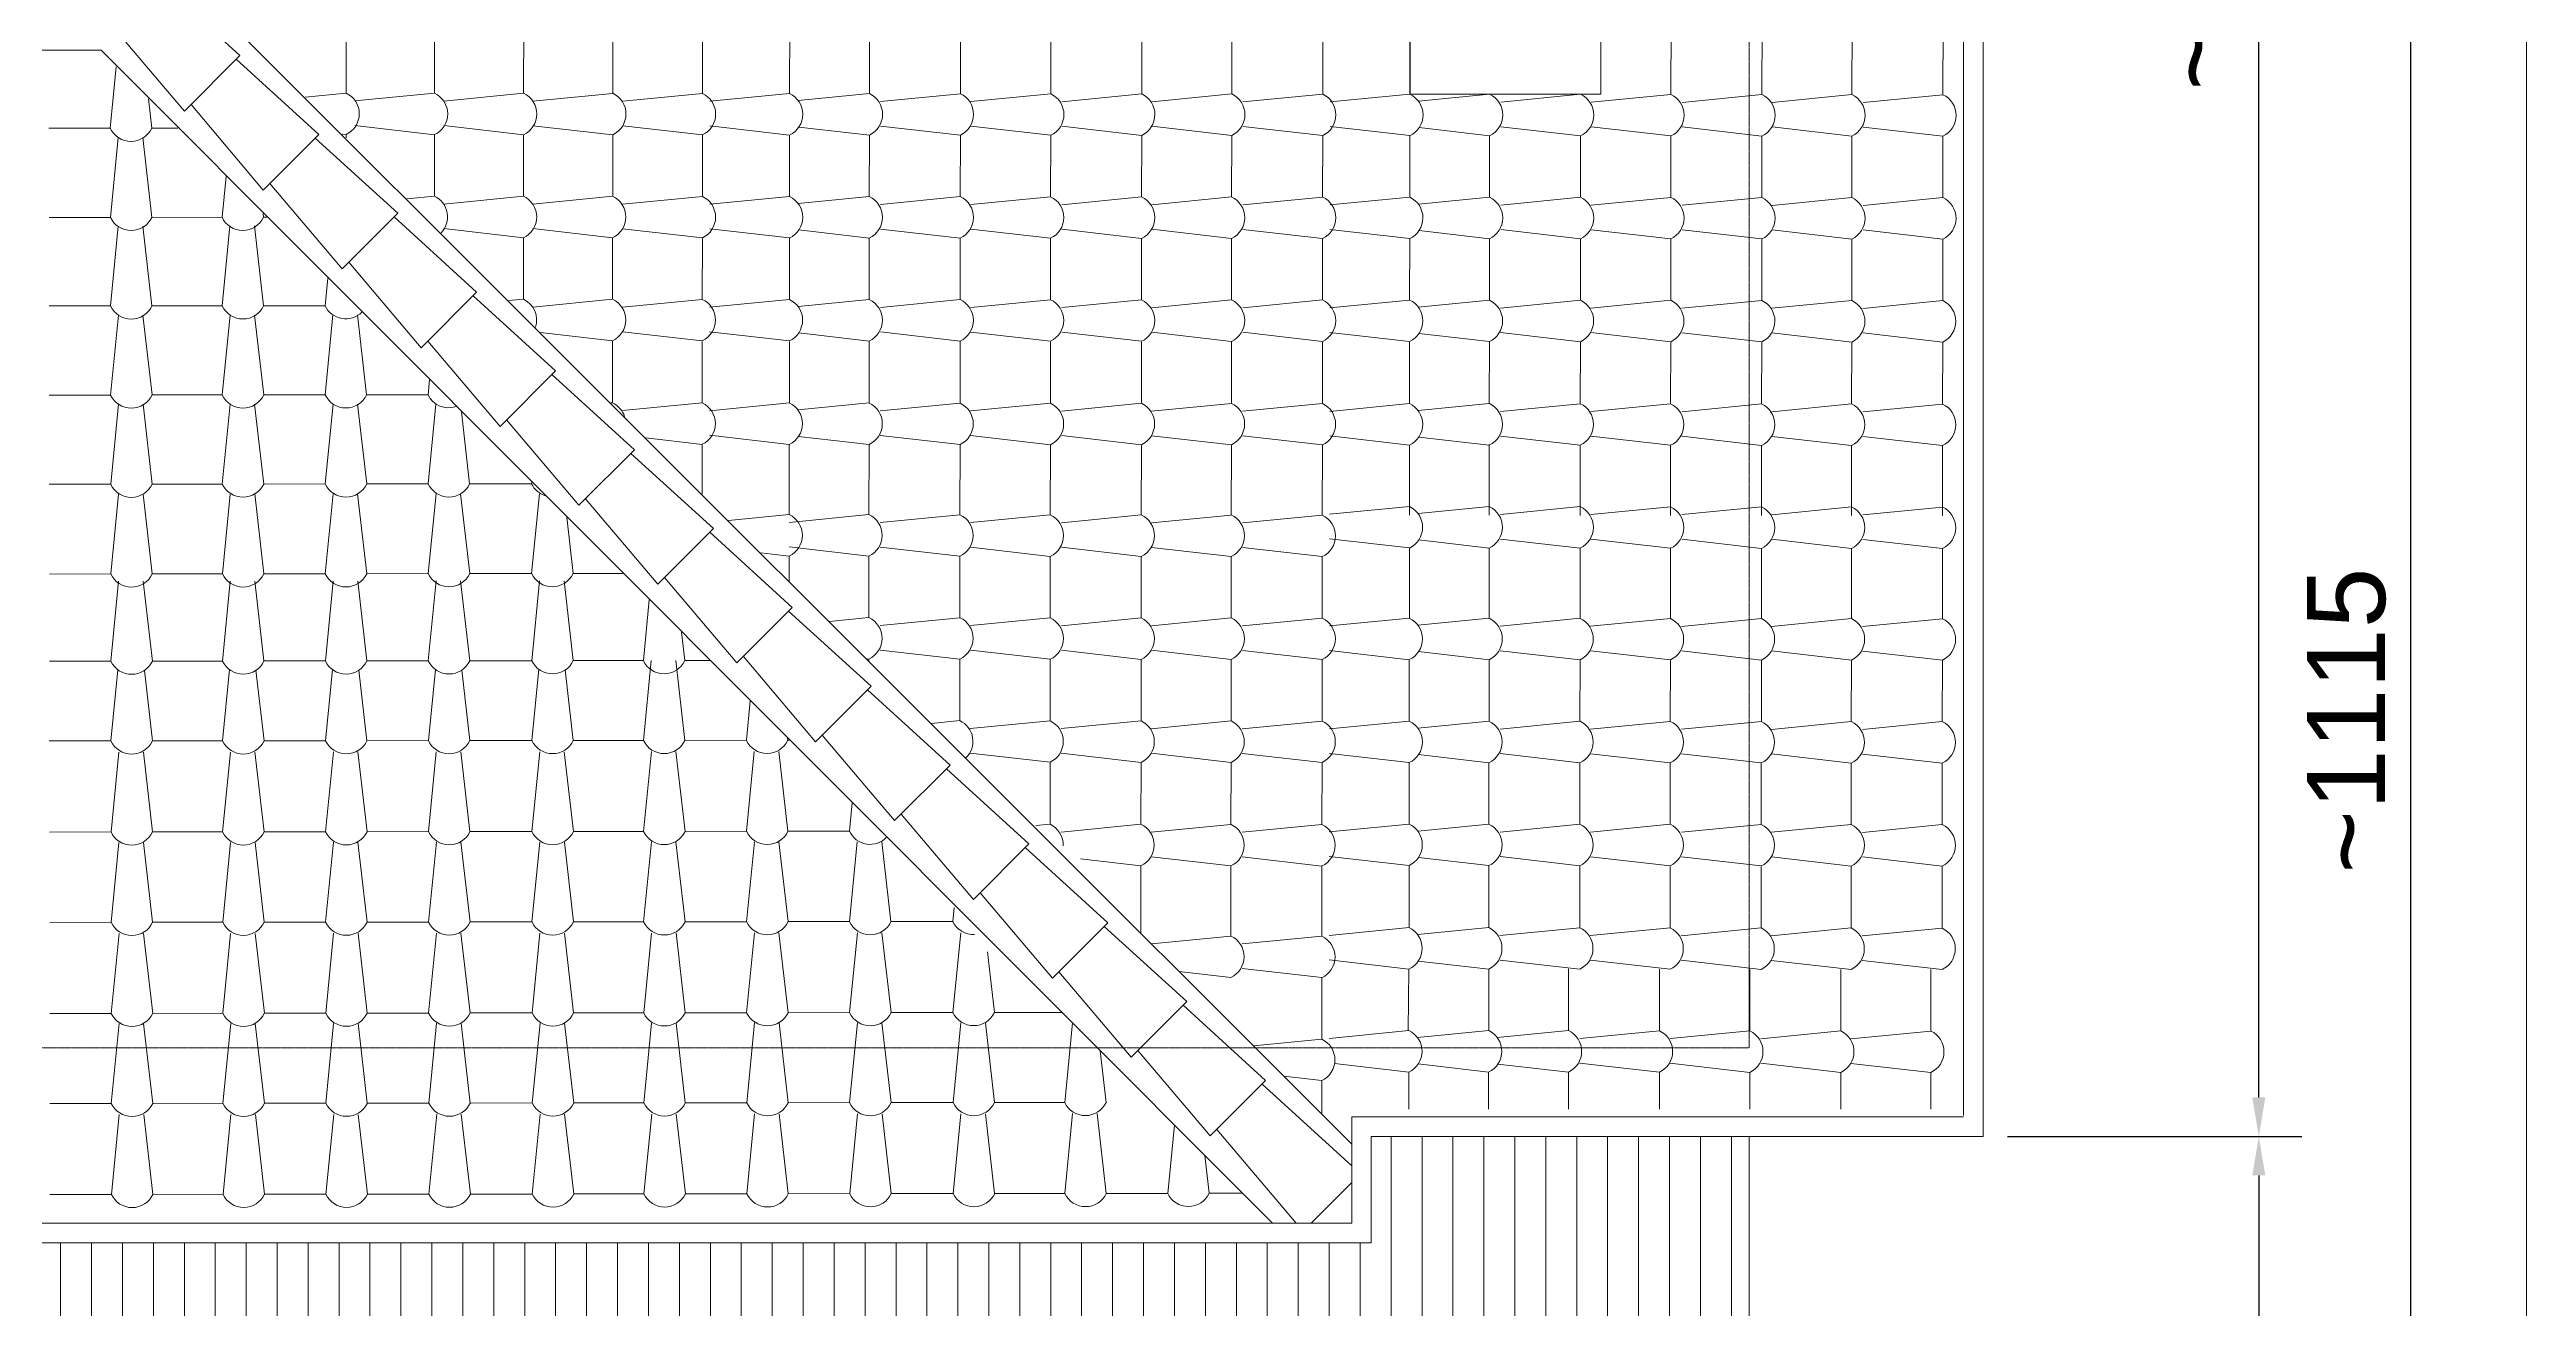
# Model space of a CAD drawing. Header units: millimetres. Extents: x -2768 to 386734, y -140 to 258833.
# Drawn here: x 228413 to 234767, y 138641 to 141869 of the extents above; entities that cross this region are included whole.
import ezdxf

# ---------------------------------------------------------------- set-up
doc = ezdxf.new("R2010")
doc.units = ezdxf.units.MM
doc.header["$PDMODE"] = 32
doc.linetypes.add('HIDDEN', pattern=[9.525, 6.35, -3.175])
for name, color, linetype, lineweight in [('muri nascosti', 7, 'HIDDEN', 20), ('PROIEZIONI', 145, 'Continuous', 5), ('TETTO', 6, 'Continuous', 20), ('TRATTEGGIO_tetto', 1, 'Continuous', 0), ('VARIE', 4, 'Continuous', 13)]:
    doc.layers.add(name, color=color, linetype=linetype, lineweight=lineweight)
doc.styles.get("Standard").update_dxf_attribs({"font": 'arial.ttf'})
doc.dimstyles.new('Annotativa', dxfattribs={"dimscale": 0, "dimtxt": 2.5, "dimasz": 2.5, "dimexe": 1.25, "dimexo": 0.625, "dimtad": 1, "dimtxsty": 'Standard', "dimcen": 2.5, "dimadec": 0, "dimazin": 0, "dimtfac": 1, "dimtmove": 0, "dimatfit": 3, "dimfxl": 1, "dimarcsym": 0})

# ---------------------------------------------------------------- blocks, each defined once
blk = doc.blocks.new('*D1309')
at = {"layer": 'Defpoints', "color": 0}
for p in [(233435.6, 145076), (234080.5, 145076), (233373.1, 139082.3)]:
    blk.add_point(p, dxfattribs=at)
at = {"layer": 'VARIE', "color": 0, "lineweight": -2, "ltscale": 0.13}
for p, q in [((233498.1, 145076), (234190.5, 145076)), ((234080.5, 139182.3), (234080.5, 144976)), ((233435.6, 139082.3), (234190.5, 139082.3))]:
    blk.add_line(p, q, dxfattribs=at)
at = {"layer": 'VARIE', "color": 0}
for points in [[(234097.1, 144976), (234063.8, 144976), (234080.5, 145076)], [(234063.8, 139182.3), (234097.1, 139182.3), (234080.5, 139082.3)]]:
    blk.add_solid(points, dxfattribs=at)
at = {"layer": 'VARIE', "color": 0, "linetype": 'ByBlock', "lineweight": 9, "ltscale": 0.13, "insert": (233915.9, 142079.1), "char_height": 200, "attachment_point": 5, "rotation": 90}
blk.add_mtext('~600', dxfattribs=at)
blk = doc.blocks.new('*D1318')
at = {"layer": 'Defpoints', "color": 0}
for p in [(231865.6, 145709.9), (234470.5, 145709.9), (234285.8, 134587.5)]:
    blk.add_point(p, dxfattribs=at)
at = {"layer": 'VARIE', "color": 0, "lineweight": -2, "ltscale": 0.13}
for p, q in [((231928.1, 145709.9), (234580.5, 145709.9)), ((234470.5, 134687.5), (234470.5, 145609.9)), ((234348.3, 134587.5), (234580.5, 134587.5))]:
    blk.add_line(p, q, dxfattribs=at)
at = {"layer": 'VARIE', "color": 0}
for points in [[(234487.1, 145609.9), (234453.8, 145609.9), (234470.5, 145709.9)], [(234453.8, 134687.5), (234487.1, 134687.5), (234470.5, 134587.5)]]:
    blk.add_solid(points, dxfattribs=at)
at = {"layer": 'VARIE', "color": 0, "linetype": 'ByBlock', "lineweight": 9, "ltscale": 0.13, "insert": (234305.9, 140148.7), "char_height": 200, "attachment_point": 5, "rotation": 90}
blk.add_mtext('~1115', dxfattribs=at)
blk = doc.blocks.new('*D1327')
at = {"layer": 'Defpoints', "color": 0}
for p in [(233435.6, 139082.3), (232773.1, 134609.9), (234080.5, 134609.9)]:
    blk.add_point(p, dxfattribs=at)
at = {"layer": 'VARIE', "color": 0, "lineweight": -2, "ltscale": 0.13}
for p, q in [((233498.1, 139082.3), (234190.5, 139082.3)), ((234080.5, 138982.3), (234080.5, 134709.9)), ((232835.6, 134609.9), (234190.5, 134609.9))]:
    blk.add_line(p, q, dxfattribs=at)
at = {"layer": 'VARIE', "color": 0}
for points in [[(234097.1, 138982.3), (234063.8, 138982.3), (234080.5, 139082.3)], [(234063.8, 134709.9), (234097.1, 134709.9), (234080.5, 134609.9)]]:
    blk.add_solid(points, dxfattribs=at)
at = {"layer": 'VARIE', "color": 0, "linetype": 'ByBlock', "lineweight": 9, "ltscale": 0.13, "insert": (233915.9, 136846.1), "char_height": 200, "attachment_point": 5, "rotation": 90}
blk.add_mtext('~450', dxfattribs=at)

msp = doc.modelspace()

# ---------------------------------------------------------------- hatches: boundary and pattern name
at = {"layer": 'PROIEZIONI'}
h = msp.add_hatch(dxfattribs=at)
h.set_pattern_fill('ANSI31', color=256, scale=0.25, angle=45, style=0)
h.set_pattern_definition([(90, (0, 0), (-79.375, 5e-15), [])])
h.paths.add_polyline_path([(232773.1, 137709.9), (232773.1, 139082.3), (231803.1, 139082.3), (231803.1, 138809.9), (218678.7, 138809.9), (218678.7, 138209.9), (221373.1, 138209.9), (221373.1, 137709.9)])

# ---------------------------------------------------------------- linework, layer by layer
at = {"layer": 'muri nascosti', "linetype": 'HIDDEN', "ltscale": 0.13}
for p in [(232773.1, 144709.9), (218673.1, 139309.9)]:
    msp.add_line(p, (232773.1, 139309.9), dxfattribs=at)
at = {"layer": 'PROIEZIONI'}
for p, q in [((233323.1, 145040.8), (233323.1, 139136.2)), ((231754.2, 139062.3), (228795, 142018)), ((228545.8, 141867.6), (217893.1, 141867.6)), ((231550, 138859.9), (228545.8, 141867.6)), ((231754.2, 139132.3), (233323.1, 139132.3)), ((231754.2, 139132.3), (231754.2, 138859.9)), ((231649.8, 138859.9), (231754.2, 138964.5)), ((217873.1, 138859.9), (231754.2, 138859.9))]:
    msp.add_line(p, q, dxfattribs=at)
at = {"layer": 'TETTO'}
for p, q in [((233373.1, 145076), (233373.1, 139082.3)), ((231803.1, 139082.3), (231803.1, 138809.9)), ((231803.1, 139082.3), (233373.1, 139082.3)), ((217873.1, 138809.9), (231803.1, 138809.9))]:
    msp.add_line(p, q, dxfattribs=at)
msp.add_lwpolyline([(231903.1, 142221.3), (231903.1, 141754.7), (232392.9, 141754.7), (232392.9, 142221.3)], close=True, dxfattribs=at)
at = {"layer": 'TRATTEGGIO_tetto'}
for p, q in [((228901.4, 141854), (228722.2, 142017.1)), ((228609, 141888.5), (228759, 141711.4)), ((229173.7, 141757.9), (229173.9, 141937.8)), ((229400.7, 141757.7), (229400.8, 141937.5)), ((229629.2, 141757.4), (229629.4, 141937.3)), ((229857.8, 141757.2), (229858, 141937.1)), ((230088.1, 141757), (230088.2, 141936.8)), ((230311.6, 141756.7), (230311.7, 141936.6)), ((230516.2, 141756.5), (230516.4, 141936.4)), ((230749.6, 141756.3), (230749.8, 141936.2)), ((230981.4, 141756.1), (230981.6, 141935.9)), ((231214.8, 141755.8), (231215, 141935.7)), ((231445.7, 141755.6), (231445.9, 141935.5)), ((231679.1, 141755.4), (231679.3, 141935.2)), ((231902.6, 141755.1), (231902.8, 141935)), ((232572.5, 141754.5), (232572.6, 141934.3)), ((232805.9, 141754.2), (232806.1, 141934.1)), ((233036.8, 141754), (233036.9, 141933.8)), ((233270.2, 141753.7), (233270.4, 141933.6)), ((228584.3, 141825.5), (228568.9, 141667.7)), ((228759, 141711.4), (228901.4, 141854)), ((229103.8, 141651.8), (228892, 141844.6)), ((228666.7, 141743.2), (228675.3, 141667.8)), ((228775.9, 141728.3), (228961.4, 141509.3)), ((229068.9, 141747.6), (229173.7, 141757.9)), ((229196, 141737.6), (229400.7, 141757.7)), ((229424.5, 141737.4), (229629.2, 141757.4)), ((229653.1, 141737.1), (229857.8, 141757.2)), ((229883.4, 141736.9), (230088.1, 141757)), ((230106.9, 141736.7), (230311.6, 141756.7)), ((230333.7, 141738.6), (230516.2, 141756.5)), ((230545, 141736.2), (230749.6, 141756.3)), ((230776.7, 141736), (230981.4, 141756.1)), ((231010.1, 141735.8), (231214.8, 141755.8)), ((231241, 141735.5), (231445.7, 141755.6)), ((231474.4, 141735.3), (231679.1, 141755.4)), ((231697.9, 141735.1), (231902.6, 141755.1)), ((231924.8, 141737), (232107.3, 141754.9)), ((232136, 141734.6), (232340.7, 141754.7)), ((232367.8, 141734.4), (232572.5, 141754.5)), ((232601.2, 141734.1), (232805.9, 141754.2)), ((232832.1, 141733.9), (233036.8, 141754)), ((233065.5, 141733.7), (233270.2, 141753.7)), ((228568.9, 141667.7), (228411.3, 141667.6)), ((228589.2, 141643.8), (228569.1, 141439.1)), ((228652.1, 141643.8), (228675.6, 141439.2)), ((228742, 141667.9), (228675.3, 141667.8)), ((229103.8, 141651.8), (228961.4, 141509.3)), ((229306.2, 141449.7), (229094.4, 141642.4)), ((229164, 141652.5), (229173.6, 141651.4)), ((229173.6, 141642.9), (229173.6, 141651.4)), ((229195.9, 141674.7), (229400.6, 141651.2)), ((229400.4, 141493.7), (229400.6, 141651.2)), ((229424.4, 141674.5), (229629.1, 141651)), ((229628.9, 141493.4), (229629.1, 141651)), ((229653.1, 141674.2), (229857.7, 141650.7)), ((229857.6, 141493.2), (229857.7, 141650.7)), ((229883.3, 141674), (230088, 141650.5)), ((230087.8, 141493), (230088, 141650.5)), ((230106.8, 141673.8), (230311.5, 141650.3)), ((230311.3, 141492.7), (230311.5, 141650.3)), ((230335.4, 141670.8), (230516.1, 141650.1)), ((230516, 141492.5), (230516.1, 141650.1)), ((230544.9, 141673.3), (230749.5, 141649.8)), ((230749.4, 141492.3), (230749.5, 141649.8)), ((230776.6, 141673.1), (230981.3, 141649.6)), ((230981.1, 141492.1), (230981.3, 141649.6)), ((231010.1, 141672.9), (231214.7, 141649.4)), ((231214.6, 141491.8), (231214.7, 141649.4)), ((231240.9, 141672.6), (231445.6, 141649.1)), ((231445.4, 141491.6), (231445.6, 141649.1)), ((231474.4, 141672.4), (231679, 141648.9)), ((231678.9, 141491.3), (231679, 141648.9)), ((231697.9, 141672.2), (231902.5, 141648.7)), ((231902.4, 141491.1), (231902.5, 141648.7)), ((231926.5, 141669.2), (232107.2, 141648.4)), ((232107, 141490.9), (232107.2, 141648.4)), ((232136, 141671.7), (232340.6, 141648.2)), ((232340.4, 141490.7), (232340.6, 141648.2)), ((232367.7, 141671.5), (232572.4, 141648)), ((232572.2, 141490.4), (232572.4, 141648)), ((232601.1, 141671.2), (232805.8, 141647.7)), ((232805.6, 141490.2), (232805.8, 141647.7)), ((232832, 141671), (233036.7, 141647.5)), ((233036.5, 141490), (233036.7, 141647.5)), ((233065.4, 141670.8), (233270.1, 141647.3)), ((233269.9, 141489.7), (233270.1, 141647.3)), ((228865.7, 141544.2), (228855.4, 141439.3)), ((228978.3, 141526.1), (229163.9, 141307.1)), ((228960.8, 141449.1), (228961.9, 141439.5)), ((229163.9, 141307.1), (229306.2, 141449.7)), ((229329.8, 141486.7), (229400.4, 141493.7)), ((229424.2, 141473.4), (229628.9, 141493.4)), ((229652.9, 141473.1), (229857.6, 141493.2)), ((229883.1, 141472.9), (230087.8, 141493)), ((230106.6, 141472.7), (230311.3, 141492.7)), ((230333.4, 141474.6), (230516, 141492.5)), ((230544.7, 141472.2), (230749.4, 141492.3)), ((230776.4, 141472), (230981.1, 141492.1)), ((231009.9, 141471.7), (231214.6, 141491.8)), ((231240.7, 141471.5), (231445.4, 141491.6)), ((231474.2, 141471.3), (231678.9, 141491.3)), ((231697.7, 141471), (231902.4, 141491.1)), ((231924.5, 141473), (232107, 141490.9)), ((232135.7, 141470.6), (232340.4, 141490.7)), ((232367.5, 141470.4), (232572.2, 141490.4)), ((232600.9, 141470.1), (232805.6, 141490.2)), ((232831.8, 141469.9), (233036.5, 141490)), ((233065.2, 141469.7), (233269.9, 141489.7)), ((228569.1, 141439.1), (228411.6, 141438.9)), ((228589.4, 141416.8), (228569.3, 141212.1)), ((228652.3, 141416.9), (228675.8, 141212.2)), ((228855.4, 141439.3), (228675.6, 141439.2)), ((228875.7, 141417.1), (228855.7, 141212.4)), ((228938.6, 141417.2), (228962.1, 141212.5)), ((228970.4, 141439.5), (228961.9, 141439.5)), ((229508.6, 141247.5), (229296.9, 141440.3)), ((229424.2, 141410.5), (229628.8, 141386.9)), ((229628.7, 141229.4), (229628.8, 141386.9)), ((229652.8, 141410.2), (229857.4, 141386.7)), ((229857.3, 141229.2), (229857.4, 141386.7)), ((229883, 141410), (230087.7, 141386.5)), ((230087.5, 141228.9), (230087.7, 141386.5)), ((230106.5, 141409.8), (230311.2, 141386.3)), ((230311.2, 141386.3), (230311, 141228.6)), ((230311, 141228.7), (230311.2, 141386.3)), ((230335.1, 141406.8), (230515.9, 141386)), ((230515.9, 141386), (230515.7, 141228.5)), ((230544.6, 141409.3), (230749.3, 141385.8)), ((230749.1, 141228.3), (230749.3, 141385.8)), ((230776.4, 141409.1), (230981, 141385.6)), ((230980.9, 141228), (230981, 141385.6)), ((231009.8, 141408.9), (231214.5, 141385.3)), ((231214.3, 141227.8), (231214.5, 141385.3)), ((231240.7, 141408.6), (231445.3, 141385.1)), ((231445.2, 141227.6), (231445.3, 141385.1)), ((231474.1, 141408.4), (231678.8, 141384.9)), ((231678.6, 141227.3), (231678.8, 141384.9)), ((231697.6, 141408.2), (231902.3, 141384.6)), ((231902.3, 141384.6), (231902.1, 141227)), ((231902.1, 141227.1), (231902.3, 141384.6)), ((231926.2, 141405.2), (232106.9, 141384.4)), ((232106.9, 141384.4), (232106.8, 141226.9)), ((232135.7, 141407.7), (232340.3, 141384.2)), ((232340.2, 141226.7), (232340.3, 141384.2)), ((232367.4, 141407.5), (232572.1, 141384)), ((232571.9, 141226.4), (232572.1, 141384)), ((232600.9, 141407.2), (232805.5, 141383.7)), ((232805.4, 141226.2), (232805.5, 141383.7)), ((232831.7, 141407), (233036.4, 141383.5)), ((233036.2, 141226), (233036.4, 141383.5)), ((233065.2, 141406.8), (233269.8, 141383.2)), ((233269.7, 141225.7), (233269.8, 141383.2)), ((229180.7, 141324), (229366.3, 141105)), ((229126.6, 141283.3), (229119.7, 141212.7)), ((228569.3, 141212.1), (228411.8, 141211.9)), ((228855.7, 141212.4), (228675.8, 141212.2)), ((229119.7, 141212.7), (228962.1, 141212.5)), ((229508.6, 141247.5), (229366.3, 141105)), ((229711, 141045.4), (229499.3, 141238.2)), ((229590.8, 141225.7), (229628.7, 141229.4)), ((229652.6, 141209.1), (229857.3, 141229.2)), ((229882.8, 141208.9), (230087.5, 141228.9)), ((230106.3, 141208.6), (230311, 141228.7)), ((230333.2, 141210.6), (230515.7, 141228.5)), ((230544.4, 141208.2), (230749.1, 141228.3)), ((230776.2, 141208), (230980.9, 141228)), ((231009.6, 141207.7), (231214.3, 141227.8)), ((231240.5, 141207.5), (231445.2, 141227.6)), ((231473.9, 141207.3), (231678.6, 141227.3)), ((231697.4, 141207), (231902.1, 141227.1)), ((231924.2, 141209), (232106.8, 141226.9)), ((232135.5, 141206.6), (232340.2, 141226.7)), ((232367.2, 141206.3), (232571.9, 141226.4)), ((232600.7, 141206.1), (232805.4, 141226.2)), ((232831.5, 141205.9), (233036.2, 141226)), ((233065, 141205.6), (233269.7, 141225.7)), ((228589.6, 141188.3), (228569.6, 140983.6)), ((228652.5, 141188.3), (228676, 140983.7)), ((228876, 141188.6), (228855.9, 140983.9)), ((228938.9, 141188.6), (228962.4, 140984)), ((229140, 141188.8), (229119.9, 140984.1)), ((229202.9, 141188.9), (229226.4, 140984.2)), ((229672.6, 141143.9), (229857.2, 141122.7)), ((229882.8, 141146), (230087.4, 141122.5)), ((230106.3, 141145.8), (230310.9, 141122.2)), ((230334.9, 141142.8), (230515.6, 141122)), ((230544.4, 141145.3), (230749, 141121.8)), ((230776.1, 141145.1), (230980.8, 141121.6)), ((231009.5, 141144.8), (231214.2, 141121.3)), ((231240.4, 141144.6), (231445.1, 141121.1)), ((231473.8, 141144.4), (231678.5, 141120.9)), ((231697.3, 141144.1), (231902, 141120.6)), ((231925.9, 141141.2), (232106.7, 141120.4)), ((232135.4, 141143.7), (232340.1, 141120.2)), ((232367.2, 141143.5), (232571.8, 141119.9)), ((232600.6, 141143.2), (232805.3, 141119.7)), ((232831.5, 141143), (233036.1, 141119.5)), ((233064.9, 141142.8), (233269.6, 141119.2)), ((229383.1, 141121.9), (229568.7, 140902.8)), ((229857, 140963.8), (229857.2, 141121.4)), ((230087.3, 140963.6), (230087.4, 141121.1)), ((230310.8, 140963.4), (230310.9, 141120.9)), ((230515.4, 140963.2), (230515.6, 141122)), ((230748.8, 140962.9), (230749, 141120.5)), ((230980.6, 140962.7), (230980.7, 141120.2)), ((231214, 140962.5), (231214.2, 141120)), ((231444.9, 140962.2), (231445, 141119.8)), ((231678.3, 140962), (231678.5, 141119.5)), ((231901.8, 140961.8), (231902, 141119.3)), ((232106.5, 140961.5), (232106.7, 141120.4)), ((232339.9, 140961.3), (232340.1, 141118.8)), ((232571.7, 140961.1), (232571.8, 141118.6)), ((232805.1, 140960.8), (232805.3, 141118.4)), ((233036, 140960.6), (233036.1, 141118.1)), ((233269.4, 140960.4), (233269.6, 141117.9)), ((229387.6, 141022.2), (229383.9, 140984.4)), ((229568.7, 140902.8), (229711, 141045.4)), ((229913.5, 140843.2), (229701.7, 141036)), ((228569.6, 140983.6), (228412, 140983.4)), ((228589.9, 140959.7), (228569.8, 140755)), ((228652.8, 140959.7), (228676.3, 140755.1)), ((228855.9, 140983.9), (228676, 140983.7)), ((228876.2, 140959.9), (228856.1, 140755.2)), ((228939.1, 140960), (228962.6, 140755.4)), ((229119.9, 140984.1), (228962.4, 140984)), ((229140.2, 140960.2), (229120.1, 140755.5)), ((229203.1, 140960.3), (229226.6, 140755.6)), ((229383.9, 140984.4), (229226.4, 140984.2)), ((229404.2, 140960.5), (229384.2, 140755.8)), ((229469.4, 140940.5), (229490.6, 140755.9)), ((229853.1, 140963.4), (229857, 140963.8)), ((229882.6, 140943.5), (230087.3, 140963.6)), ((230106.1, 140943.3), (230310.8, 140963.4)), ((230332.9, 140945.3), (230515.4, 140963.2)), ((230544.1, 140942.9), (230748.8, 140962.9)), ((230775.9, 140942.6), (230980.6, 140962.7)), ((231009.3, 140942.4), (231214, 140962.5)), ((231240.2, 140942.1), (231444.9, 140962.2)), ((231473.6, 140941.9), (231678.3, 140962)), ((231697.1, 140941.7), (231901.8, 140961.8)), ((231924, 140943.6), (232106.5, 140961.5)), ((232135.2, 140941.2), (232339.9, 140961.3)), ((232367, 140941), (232571.7, 140961.1)), ((232600.4, 140940.8), (232805.1, 140960.8)), ((232831.3, 140940.5), (233036, 140960.6)), ((233064.7, 140940.3), (233269.4, 140960.4)), ((229585.5, 140919.7), (229771.1, 140700.7)), ((229942.8, 140873.7), (230087.2, 140857.1)), ((230106, 140880.4), (230310.6, 140856.9)), ((230334.6, 140877.5), (230515.3, 140856.7)), ((230544.1, 140880), (230748.7, 140856.4)), ((230775.8, 140879.7), (230980.5, 140856.2)), ((231009.3, 140879.5), (231213.9, 140856)), ((231240.1, 140879.3), (231444.8, 140855.7)), ((231473.6, 140879), (231678.2, 140855.5)), ((231697.1, 140878.8), (231901.7, 140855.3)), ((231925.7, 140875.8), (232106.4, 140855.1)), ((232135.1, 140878.3), (232339.8, 140854.8)), ((232366.9, 140878.1), (232571.5, 140854.6)), ((232600.3, 140877.9), (232805, 140854.4)), ((232831.2, 140877.6), (233035.8, 140854.1)), ((233064.6, 140877.4), (233269.3, 140853.9)), ((229913.5, 140843.2), (229771.1, 140700.7)), ((230115.9, 140641.1), (229904.1, 140833.9)), ((230087, 140729.5), (230087.2, 140857.1)), ((230310.5, 140677), (230310.6, 140856.9)), ((230515.1, 140676.8), (230515.3, 140856.7)), ((230748.6, 140676.6), (230748.7, 140856.4)), ((230980.3, 140676.4), (230980.5, 140856.2)), ((231213.7, 140676.1), (231213.9, 140856)), ((231444.6, 140675.9), (231444.8, 140855.7)), ((231678, 140675.6), (231678.2, 140855.5)), ((231901.5, 140675.4), (231901.7, 140855.3)), ((231901.6, 140697.7), (231901.7, 140855.3)), ((232106.2, 140697.5), (232106.4, 140856.4)), ((232106.2, 140675.2), (232106.4, 140855.1)), ((232339.6, 140675), (232339.8, 140854.8)), ((232339.6, 140697.3), (232339.8, 140854.8)), ((232571.4, 140674.7), (232571.5, 140854.6)), ((232571.4, 140697.1), (232571.5, 140854.6)), ((232804.8, 140674.5), (232805, 140854.4)), ((232804.8, 140696.8), (232805, 140854.4)), ((233035.7, 140674.3), (233035.8, 140854.1)), ((233035.7, 140696.6), (233035.8, 140854.1)), ((233269.1, 140674), (233269.3, 140853.9)), ((233269.1, 140696.4), (233269.3, 140853.9)), ((228569.8, 140755), (228412.3, 140754.8)), ((228856.1, 140755.2), (228676.3, 140755.1)), ((229120.1, 140755.5), (228962.6, 140755.4)), ((229384.2, 140755.8), (229226.6, 140755.6)), ((229649.5, 140756.1), (229492, 140755.9)), ((229649.9, 140760), (229649.5, 140756.1)), ((228590.1, 140729.4), (228570, 140524.7)), ((228653, 140729.5), (228676.5, 140524.8)), ((228876.4, 140729.7), (228856.4, 140525)), ((228939.3, 140729.8), (228962.8, 140525.1)), ((229140.4, 140730), (229120.4, 140525.3)), ((229203.3, 140730), (229226.9, 140525.4)), ((229404.5, 140730.2), (229384.4, 140525.5)), ((229467.4, 140730.3), (229490.9, 140525.6)), ((229669.8, 140730.5), (229649.7, 140525.8)), ((229787.9, 140717.6), (229973.5, 140498.5)), ((231696.9, 140677.7), (231901.6, 140697.7)), ((231923.7, 140679.6), (232106.2, 140697.5)), ((232134.9, 140677.2), (232339.6, 140697.3)), ((232366.7, 140677), (232571.4, 140697.1)), ((232600.1, 140676.8), (232804.8, 140696.8)), ((232831, 140676.5), (233035.7, 140696.6)), ((233064.4, 140676.3), (233269.1, 140696.4)), ((229739.6, 140670.3), (229756.2, 140525.9)), ((229973.5, 140498.5), (230115.9, 140641.1)), ((230318.3, 140439), (230106.5, 140631.7)), ((230154.8, 140661.8), (230310.5, 140677)), ((230310.4, 140656.8), (230515.1, 140676.8)), ((230543.9, 140656.5), (230748.6, 140676.6)), ((230775.6, 140656.3), (230980.3, 140676.4)), ((231009, 140656), (231213.7, 140676.1)), ((231239.9, 140655.8), (231444.6, 140675.9)), ((231473.3, 140655.6), (231678, 140675.6)), ((230237.6, 140578.9), (230310.4, 140570.6)), ((230310.3, 140506.2), (230310.4, 140570.6)), ((230310.4, 140593.9), (230515, 140570.3)), ((230514.9, 140412.8), (230515, 140570.3)), ((230543.8, 140593.6), (230748.4, 140570.1)), ((230748.3, 140412.6), (230748.4, 140570.1)), ((230775.5, 140593.4), (230980.2, 140569.9)), ((230980, 140412.3), (230980.2, 140569.9)), ((231009, 140593.2), (231213.6, 140569.6)), ((231213.5, 140412.1), (231213.6, 140569.6)), ((231239.8, 140592.9), (231444.5, 140569.4)), ((231444.3, 140411.9), (231444.5, 140569.4)), ((231473.3, 140592.7), (231677.9, 140569.2)), ((231677.8, 140411.6), (231677.9, 140569.2)), ((231696.8, 140614.8), (231901.4, 140591.3)), ((231901.3, 140411.4), (231901.4, 140591.3)), ((231925.4, 140611.8), (232106.1, 140591.1)), ((232105.9, 140411.2), (232106.1, 140591.1)), ((232134.9, 140614.3), (232339.5, 140590.8)), ((232339.4, 140411), (232339.5, 140590.8)), ((232366.6, 140614.1), (232571.3, 140590.6)), ((232571.1, 140410.7), (232571.3, 140590.6)), ((232600.1, 140613.9), (232804.7, 140590.3)), ((232804.5, 140410.5), (232804.7, 140590.3)), ((232830.9, 140613.6), (233035.6, 140590.1)), ((233035.4, 140410.3), (233035.6, 140590.1)), ((233064.4, 140613.4), (233269, 140589.9)), ((233268.8, 140410), (233269, 140589.9)), ((228570, 140524.7), (228412.5, 140524.5)), ((228590.3, 140505.9), (228570.3, 140301.2)), ((228653.2, 140506), (228676.7, 140301.3)), ((228856.4, 140525), (228676.5, 140524.8)), ((228876.7, 140506.2), (228856.6, 140301.5)), ((228939.6, 140506.3), (228963.1, 140301.6)), ((229120.4, 140525.3), (228962.8, 140525.1)), ((229140.7, 140506.5), (229120.6, 140301.8)), ((229203.6, 140506.5), (229227.1, 140301.9)), ((229384.4, 140525.5), (229226.9, 140525.4)), ((229404.7, 140506.7), (229384.6, 140302)), ((229467.6, 140506.8), (229491.1, 140302.1)), ((229649.7, 140525.8), (229492.2, 140525.6)), ((229670, 140507), (229650, 140302.3)), ((229732.9, 140507.1), (229756.4, 140302.4)), ((229883.8, 140526), (229756.2, 140525.9)), ((229990.3, 140515.4), (230175.9, 140296.4)), ((229951.6, 140458.3), (229936.3, 140302.6)), ((230318.3, 140439), (230175.9, 140296.4)), ((230520.7, 140236.8), (230308.9, 140429.6)), ((230034.4, 140375.5), (230042.8, 140302.7)), ((230413.6, 140402.9), (230514.9, 140412.8)), ((230543.6, 140392.5), (230748.3, 140412.6)), ((230775.3, 140392.3), (230980, 140412.3)), ((231008.8, 140392), (231213.5, 140412.1)), ((231239.6, 140391.8), (231444.3, 140411.9)), ((231473.1, 140391.6), (231677.8, 140411.6)), ((231696.6, 140391.3), (231901.3, 140411.4)), ((231923.4, 140393.3), (232105.9, 140411.2)), ((232134.7, 140390.9), (232339.4, 140411)), ((232366.4, 140390.7), (232571.1, 140410.7)), ((232599.8, 140390.4), (232804.5, 140410.5)), ((232830.7, 140390.2), (233035.4, 140410.3)), ((233064.1, 140389.9), (233268.8, 140410)), ((228570.3, 140301.2), (228412.7, 140301.1)), ((228856.6, 140301.5), (228676.7, 140301.3)), ((229120.6, 140301.8), (228963.1, 140301.6)), ((229227.1, 140301.9), (229384.7, 140302)), ((229384.6, 140302), (229227.1, 140301.9)), ((229650, 140302.3), (229492.4, 140302.1)), ((229936.3, 140302.6), (229756.4, 140302.4)), ((229956.6, 140302.6), (229936.5, 140097.9)), ((230019.5, 140302.7), (230043, 140098)), ((230107.1, 140302.8), (230042.8, 140302.7)), ((230192.8, 140313.3), (230378.3, 140094.3)), ((230509.6, 140306.9), (230514.8, 140306.3)), ((230514.8, 140306.3), (230514.8, 140301.8)), ((230543.5, 140329.6), (230748.2, 140306.1)), ((230748, 140148.6), (230748.2, 140306.1)), ((230775.3, 140329.4), (230979.9, 140305.9)), ((230979.8, 140148.3), (230979.9, 140305.9)), ((231008.7, 140329.1), (231213.4, 140305.6)), ((231213.2, 140148.1), (231213.4, 140305.6)), ((231239.6, 140328.9), (231444.2, 140305.4)), ((231444.1, 140147.9), (231444.2, 140305.4)), ((231473, 140328.7), (231677.7, 140305.2)), ((231677.5, 140147.6), (231677.7, 140305.2)), ((231696.5, 140328.4), (231901.2, 140304.9)), ((231901, 140147.4), (231901.2, 140304.9)), ((231925.1, 140325.5), (232105.8, 140304.7)), ((232105.7, 140147.2), (232105.8, 140304.7)), ((232134.6, 140328), (232339.2, 140304.5)), ((232339.1, 140146.9), (232339.2, 140304.5)), ((232366.3, 140327.8), (232571, 140304.2)), ((232570.8, 140146.7), (232571, 140304.2)), ((232599.8, 140327.5), (232804.4, 140304)), ((232804.3, 140146.5), (232804.4, 140304)), ((232830.6, 140327.3), (233035.3, 140303.8)), ((233035.1, 140146.2), (233035.3, 140303.8)), ((233064.1, 140327.1), (233268.7, 140303.5)), ((233268.6, 140146), (233268.7, 140303.5)), ((228588.4, 140279.1), (228570.5, 140096.5)), ((228656.2, 140277.4), (228676.9, 140096.6)), ((228874.7, 140279.4), (228856.8, 140096.8)), ((228942.5, 140277.7), (228963.3, 140096.9)), ((229138.7, 140279.6), (229120.8, 140097.1)), ((229206.5, 140277.9), (229227.3, 140097.2)), ((229402.7, 140279.9), (229384.8, 140097.4)), ((229470.5, 140278.2), (229491.3, 140097.5)), ((229668.1, 140280.2), (229650.2, 140097.6)), ((229735.9, 140278.5), (229756.6, 140097.7)), ((230378.3, 140094.3), (230520.7, 140236.8)), ((230210.4, 140199.4), (230200.5, 140098.2)), ((230723.1, 140034.7), (230511.3, 140227.4)), ((230395.2, 140111.1), (230580.7, 139892.1)), ((230675.1, 140141.4), (230748, 140148.6)), ((230775.1, 140128.3), (230979.8, 140148.3)), ((231008.5, 140128), (231213.2, 140148.1)), ((231239.4, 140127.8), (231444.1, 140147.9)), ((231472.8, 140127.5), (231677.5, 140147.6)), ((231696.3, 140127.3), (231901, 140147.4)), ((231923.1, 140129.3), (232105.7, 140147.2)), ((232134.4, 140126.9), (232339.1, 140146.9)), ((232366.1, 140126.6), (232570.8, 140146.7)), ((232599.6, 140126.4), (232804.3, 140146.5)), ((232830.4, 140126.2), (233035.1, 140146.2)), ((233063.9, 140125.9), (233268.6, 140146)), ((228570.5, 140096.5), (228411.6, 140096.4)), ((228590.8, 140067.8), (228570.7, 139863.1)), ((228653.7, 140067.9), (228677.2, 139863.2)), ((228856.8, 140096.8), (228676.9, 140096.6)), ((228877.1, 140068.1), (228857, 139863.4)), ((228940, 140068.2), (228963.5, 139863.5)), ((229120.8, 140097.1), (228963.3, 140096.9)), ((229141.1, 140068.4), (229121, 139863.7)), ((229204, 140068.4), (229227.5, 139863.8)), ((229227.3, 140097.2), (229384.8, 140097.4)), ((229405.1, 140068.7), (229385.1, 139864)), ((229468, 140068.7), (229491.5, 139864.1)), ((229650.2, 140097.6), (229491.3, 140097.5)), ((229670.5, 140068.9), (229650.4, 139864.2)), ((229733.4, 140069), (229756.9, 139864.3)), ((229936.5, 140097.9), (229756.6, 140097.7)), ((229956.8, 140069.2), (229936.7, 139864.5)), ((230019.7, 140069.3), (230043.2, 139864.6)), ((230200.5, 140098.2), (230043, 140098)), ((230220.8, 140069.5), (230200.8, 139864.8)), ((230283.7, 140069.5), (230307.2, 139864.9)), ((230306.4, 140103.5), (230307, 140098.3)), ((230307, 140098.3), (230311.6, 140098.3)), ((230775, 140065.4), (230979.7, 140041.8)), ((231008.4, 140065.1), (231213.1, 140041.6)), ((231239.3, 140064.9), (231444, 140041.4)), ((231472.7, 140064.7), (231677.4, 140041.1)), ((231696.2, 140064.4), (231900.9, 140040.9)), ((231924.8, 140061.5), (232105.6, 140040.7)), ((232134.3, 140064), (232339, 140040.5)), ((232366.1, 140063.7), (232570.7, 140040.2)), ((232599.5, 140063.5), (232804.2, 140040)), ((232830.4, 140063.3), (233035, 140039.8)), ((233063.8, 140063), (233268.5, 140039.5)), ((230723.1, 140034.7), (230580.7, 139892.1)), ((230925.5, 139832.5), (230713.7, 140025.3)), ((230979.5, 139883), (230979.7, 140040.5)), ((231212.9, 139882.7), (231213.1, 140040.3)), ((231443.8, 139882.5), (231444, 140040)), ((231677.2, 139882.3), (231677.4, 140039.8)), ((231900.9, 140040.9), (231900.7, 139883.3)), ((231900.7, 139883.4), (231900.9, 140040.9)), ((232105.6, 140040.7), (232105.4, 139883.2)), ((232338.8, 139882.9), (232339, 140040.5)), ((232570.6, 139882.7), (232570.7, 140040.2)), ((232804, 139882.5), (232804.2, 140040)), ((233034.9, 139882.2), (233035, 140039.8)), ((233268.3, 139882), (233268.5, 140039.5)), ((230471.9, 139938), (230464.8, 139865)), ((228570.7, 139863.1), (228413.2, 139863)), ((228857, 139863.4), (228677.2, 139863.2)), ((229121, 139863.7), (228963.5, 139863.5)), ((229385.1, 139864), (229227.5, 139863.8)), ((229650.4, 139864.2), (229492.9, 139864.1)), ((229936.7, 139864.5), (229756.9, 139864.3)), ((230200.8, 139864.8), (230043.2, 139864.6)), ((230464.8, 139865), (230307.2, 139864.9)), ((230597.6, 139909), (230783.1, 139690)), ((230943.4, 139879.4), (230979.5, 139883)), ((231008.2, 139862.7), (231212.9, 139882.7)), ((231239.1, 139862.4), (231443.8, 139882.5)), ((231472.5, 139862.2), (231677.2, 139882.3)), ((231696, 139863.3), (231900.7, 139883.4)), ((231922.9, 139865.3), (232105.4, 139883.2)), ((232134.1, 139862.9), (232338.8, 139882.9)), ((232365.9, 139862.6), (232570.6, 139882.7)), ((232599.3, 139862.4), (232804, 139882.5)), ((232830.2, 139862.2), (233034.9, 139882.2)), ((233063.6, 139861.9), (233268.3, 139882)), ((228591, 139836.1), (228570.9, 139631.4)), ((228653.9, 139836.1), (228677.4, 139631.5)), ((228877.3, 139836.4), (228857.3, 139631.7)), ((228940.2, 139836.4), (228963.7, 139631.8)), ((229141.4, 139836.6), (229121.3, 139631.9)), ((229204.2, 139836.7), (229227.8, 139632)), ((229405.4, 139836.9), (229385.3, 139632.2)), ((229468.3, 139837), (229491.8, 139632.3)), ((229670.7, 139837.2), (229650.6, 139632.5)), ((229733.6, 139837.2), (229757.1, 139632.6)), ((229957.1, 139837.5), (229937, 139632.8)), ((230019.9, 139837.5), (230043.5, 139632.9)), ((230221.1, 139837.7), (230201, 139633)), ((230284, 139837.8), (230307.5, 139633.1)), ((230485.1, 139838), (230465, 139633.3)), ((230548, 139838.1), (230571.5, 139633.4)), ((230783.1, 139690), (230925.5, 139832.5)), ((231127.9, 139630.4), (230916.1, 139823.2)), ((231057.8, 139794.1), (231212.8, 139776.3)), ((231239, 139799.5), (231443.7, 139776)), ((231472.5, 139799.3), (231677.1, 139775.8)), ((231696, 139800.4), (231900.6, 139776.9)), ((231924.6, 139797.5), (232105.3, 139776.7)), ((232134.1, 139800), (232338.7, 139776.5)), ((232365.8, 139799.7), (232570.5, 139776.2)), ((232599.2, 139799.5), (232803.9, 139776)), ((232830.1, 139799.3), (233034.8, 139775.7)), ((233063.5, 139799), (233268.2, 139775.5)), ((231212.6, 139603.2), (231212.8, 139776.3)), ((231443.5, 139596.2), (231443.7, 139776)), ((231676.9, 139595.9), (231677.1, 139775.8)), ((231900.5, 139618), (231900.6, 139775.6)), ((232105.1, 139617.8), (232105.3, 139776.7)), ((232338.5, 139617.6), (232338.7, 139775.1)), ((232570.3, 139617.4), (232570.5, 139774.9)), ((232803.7, 139617.1), (232803.9, 139774.6)), ((233034.6, 139616.9), (233034.8, 139774.4)), ((233268, 139616.6), (233268.2, 139774.2)), ((230733.9, 139669.7), (230730.4, 139633.6)), ((230800, 139706.9), (230985.5, 139487.8)), ((228570.9, 139631.4), (228413.4, 139631.2)), ((228591.2, 139602.6), (228571.2, 139397.9)), ((228654.1, 139602.7), (228677.6, 139398)), ((228857.3, 139631.7), (228677.4, 139631.5)), ((228877.6, 139602.9), (228857.5, 139398.2)), ((228940.5, 139603), (228964, 139398.3)), ((229121.3, 139631.9), (228963.7, 139631.8)), ((229141.6, 139603.2), (229121.5, 139398.5)), ((229204.5, 139603.3), (229228, 139398.6)), ((229385.3, 139632.2), (229227.8, 139632)), ((229405.6, 139603.5), (229385.5, 139398.8)), ((229468.5, 139603.5), (229492, 139398.9)), ((229650.6, 139632.5), (229493.1, 139632.3)), ((229671, 139603.7), (229650.9, 139399)), ((229733.8, 139603.8), (229757.4, 139399.1)), ((229937, 139632.8), (229757.1, 139632.6)), ((229957.3, 139604), (229937.2, 139399.3)), ((230020.2, 139604.1), (230043.7, 139399.4)), ((230201, 139633), (230043.5, 139632.9)), ((230221.3, 139604.3), (230201.2, 139399.6)), ((230284.2, 139604.4), (230307.7, 139399.7)), ((230465, 139633.3), (230307.5, 139633.1)), ((230485.3, 139604.6), (230465.2, 139399.9)), ((230548.2, 139604.6), (230571.7, 139400)), ((230730.4, 139633.6), (230572.8, 139633.4)), ((230750.7, 139604.8), (230730.6, 139400.1)), ((231127.9, 139630.4), (230985.5, 139487.8)), ((231330.3, 139428.3), (231118.5, 139621)), ((231695.8, 139598), (231900.5, 139618)), ((231922.6, 139599.9), (232105.1, 139617.8)), ((232133.8, 139597.5), (232338.5, 139617.6)), ((232365.6, 139597.3), (232570.3, 139617.4)), ((232599, 139597), (232803.7, 139617.1)), ((232829.9, 139596.8), (233034.6, 139616.9)), ((233063.3, 139596.6), (233268, 139616.6)), ((230819.3, 139555.3), (230837.1, 139400.2)), ((231239.7, 139576.2), (231443.5, 139596.2)), ((231472.2, 139575.9), (231676.9, 139595.9)), ((231002.4, 139504.7), (231187.9, 139285.7)), ((231311.1, 139504.9), (231443.4, 139489.7)), ((231472.2, 139513), (231676.8, 139489.5)), ((231676.7, 139331.9), (231676.8, 139489.5)), ((231695.7, 139535.1), (231900.3, 139511.6)), ((231898, 139353.6), (231900.3, 139511.6)), ((231924.3, 139532.1), (232105, 139511.3)), ((232104.9, 139353.8), (232105, 139511.3)), ((232133.8, 139534.6), (232338.4, 139511.1)), ((232309.5, 139353.6), (232309.7, 139512.5)), ((232365.5, 139534.4), (232570.2, 139510.9)), ((232543, 139353.4), (232543.1, 139510.9)), ((232599, 139534.1), (232803.6, 139510.6)), ((232774.7, 139353.1), (232774.9, 139510.7)), ((232829.8, 139533.9), (233034.5, 139510.4)), ((233008.1, 139352.9), (233008.3, 139510.4)), ((233063.3, 139533.7), (233267.9, 139510.2)), ((233239, 139352.7), (233239.2, 139510.2)), ((231187.9, 139285.7), (231330.3, 139428.3)), ((231532.7, 139226.1), (231321, 139418.9)), ((228571.2, 139397.9), (228413.6, 139397.8)), ((228591.5, 139371.8), (228571.4, 139167.1)), ((228654.4, 139371.8), (228677.9, 139167.2)), ((228857.5, 139398.2), (228677.6, 139398)), ((228877.8, 139372.1), (228857.7, 139167.4)), ((228940.7, 139372.1), (228964.2, 139167.5)), ((229121.5, 139398.5), (228964, 139398.3)), ((229141.8, 139372.3), (229121.8, 139167.6)), ((229204.7, 139372.4), (229228.2, 139167.7)), ((229385.5, 139398.8), (229228, 139398.6)), ((229405.8, 139372.6), (229385.8, 139167.9)), ((229468.7, 139372.7), (229492.2, 139168)), ((229650.9, 139399), (229493.3, 139398.9)), ((229671.2, 139372.9), (229651.1, 139168.2)), ((229734.1, 139372.9), (229757.6, 139168.3)), ((229937.2, 139399.3), (229757.4, 139399.1)), ((229957.5, 139373.2), (229937.5, 139168.5)), ((230020.4, 139373.2), (230043.9, 139168.6)), ((230201.2, 139399.6), (230043.7, 139399.4)), ((230221.5, 139373.4), (230201.5, 139168.7)), ((230284.4, 139373.5), (230307.9, 139168.8)), ((230465.2, 139399.9), (230307.7, 139399.7)), ((230485.6, 139373.7), (230465.5, 139169)), ((230548.4, 139373.8), (230572, 139169.1)), ((230730.6, 139400.1), (230573.1, 139400)), ((230750.9, 139374), (230730.8, 139169.3)), ((230813.8, 139374), (230837.3, 139169.4)), ((231010.1, 139400.4), (230837.1, 139400.2)), ((231037.1, 139373.3), (231017.2, 139169.6)), ((231695.5, 139333.7), (231900.2, 139353.8)), ((231922.2, 139335.9), (232104.9, 139353.8)), ((232127, 139335.7), (232309.5, 139353.6)), ((232338.3, 139333.3), (232543, 139353.4)), ((232570, 139333.1), (232774.7, 139353.1)), ((232803.4, 139332.8), (233008.1, 139352.9)), ((233034.3, 139332.6), (233239, 139352.7)), ((231108.4, 139302), (231123.6, 139169.7)), ((231204.8, 139302.6), (231390.4, 139083.6)), ((231501.5, 139314.7), (231676.7, 139331.9)), ((231532.7, 139226.1), (231390.4, 139083.6)), ((231579.7, 139236.6), (231676.6, 139225.4)), ((231676.5, 139139.9), (231676.6, 139225.4)), ((231709.7, 139269.2), (231900.1, 139247.3)), ((231900, 139152.3), (231900.1, 139247.3)), ((231924.1, 139268.1), (232104.8, 139247.3)), ((232104.7, 139152.3), (232104.8, 139247.3)), ((232128.7, 139267.9), (232309.4, 139247.1)), ((232309.3, 139152.3), (232309.4, 139247.1)), ((232338.2, 139270.4), (232542.8, 139246.9)), ((232542.8, 139152.3), (232542.8, 139246.9)), ((232569.9, 139270.2), (232774.6, 139246.7)), ((232774.5, 139152.3), (232774.6, 139246.7)), ((232803.4, 139269.9), (233008, 139246.4)), ((233007.9, 139152.3), (233008, 139246.4)), ((233034.2, 139269.7), (233238.9, 139246.2)), ((233238.8, 139152.3), (233238.9, 139246.2)), ((228571.4, 139167.1), (228413.9, 139166.9)), ((228857.7, 139167.4), (228677.9, 139167.2)), ((229121.8, 139167.6), (228964.2, 139167.5)), ((229385.8, 139167.9), (229228.2, 139167.7)), ((229651.1, 139168.2), (229493.6, 139168)), ((229937.5, 139168.5), (229757.6, 139168.3)), ((230201.5, 139168.7), (230043.9, 139168.6)), ((230465.5, 139169), (230307.9, 139168.8)), ((230730.8, 139169.3), (230573.3, 139169.1)), ((231017.2, 139169.6), (230837.3, 139169.4)), ((231754.2, 139006.6), (231523.4, 139216.7)), ((228591.7, 139138.3), (228571.6, 138933.6)), ((228654.6, 139138.4), (228678.1, 138933.7)), ((228878.1, 139138.6), (228858, 138933.9)), ((228940.9, 139138.7), (228964.5, 138934)), ((229142.1, 139138.9), (229122, 138934.2)), ((229205, 139139), (229228.5, 138934.3)), ((229406.1, 139139.2), (229386, 138934.5)), ((229469, 139139.2), (229492.5, 138934.6)), ((229671.4, 139139.4), (229651.4, 138934.7)), ((229734.3, 139139.5), (229757.8, 138934.8)), ((229957.8, 139139.7), (229937.7, 138935)), ((230020.7, 139139.8), (230044.2, 138935.1)), ((230221.8, 139140), (230201.7, 138935.3)), ((230284.7, 139140.1), (230308.2, 138935.4)), ((230485.8, 139140.3), (230465.7, 138935.6)), ((230548.7, 139140.3), (230572.2, 138935.7)), ((230751.1, 139140.5), (230731.1, 138935.8)), ((230814, 139140.6), (230837.5, 138935.9)), ((231037.5, 139140.8), (231017.4, 138936.1)), ((231100.4, 139140.9), (231123.9, 138936.2)), ((231298.6, 139111.6), (231281.4, 138936.4)), ((231407.2, 139100.4), (231611, 138859.9)), ((231376.8, 139033.3), (231387.9, 138936.5)), ((228571.6, 138933.6), (228414.1, 138933.5)), ((228858, 138933.9), (228678.1, 138933.7)), ((229122, 138934.2), (228964.5, 138934)), ((229386, 138934.5), (229228.5, 138934.3)), ((229651.4, 138934.7), (229493.8, 138934.6)), ((229937.7, 138935), (229757.8, 138934.8)), ((230201.7, 138935.3), (230044.2, 138935.1)), ((230465.7, 138935.6), (230308.2, 138935.4)), ((230731.1, 138935.8), (230573.5, 138935.7)), ((231017.4, 138936.1), (230837.5, 138935.9)), ((231281.4, 138936.4), (231123.9, 138936.2)), ((231473.4, 138936.6), (231387.9, 138936.5))]:
    msp.add_line(p, q, dxfattribs=at)
for centre, start, end in [((229148.7, 141704.7), 295.06992, 64.8137), ((229375.6, 141704.5), 295.06992, 64.8137), ((229604.2, 141704.2), 295.06992, 64.8137), ((229832.8, 141704), 295.06992, 64.8137), ((230063, 141703.8), 295.06992, 64.8137), ((230286.5, 141703.5), 295.06992, 64.8137), ((230491.2, 141703.3), 295.06992, 64.8137), ((230724.6, 141703.1), 295.06992, 64.8137), ((230956.4, 141702.9), 295.06992, 64.8137), ((231189.8, 141702.6), 295.06992, 64.8137), ((231420.7, 141702.4), 295.06992, 64.8137), ((231654.1, 141702.1), 295.06992, 64.8137), ((231877.6, 141701.9), 295.06992, 64.8137), ((232082.3, 141701.7), 295.06992, 64.8137), ((232315.7, 141701.5), 295.06992, 64.8137), ((232547.4, 141701.2), 295.06992, 64.8137), ((232780.9, 141701), 295.06992, 64.8137), ((233011.7, 141700.8), 295.06992, 64.8137), ((233245.2, 141700.5), 295.06992, 64.8137), ((228622.1, 141692.8), 205.1863, 334.93008), ((229375.4, 141440.4), 315.48257, 64.8137), ((229603.9, 141440.2), 295.06992, 64.8137), ((229832.5, 141440), 295.06992, 64.8137), ((230062.8, 141439.7), 295.06992, 64.8137), ((230286.3, 141439.5), 295.06992, 64.8137), ((230490.9, 141439.3), 295.06992, 64.8137), ((230724.4, 141439.1), 295.06992, 64.8137), ((230956.1, 141438.8), 295.06992, 64.8137), ((231189.5, 141438.6), 295.06992, 64.8137), ((231420.4, 141438.4), 295.06992, 64.8137), ((231653.8, 141438.1), 295.06992, 64.8137), ((231877.3, 141437.9), 295.06992, 64.8137), ((232082, 141437.7), 295.06992, 64.8137), ((232315.4, 141437.5), 295.06992, 64.8137), ((232547.2, 141437.2), 295.06992, 64.8137), ((232780.6, 141437), 295.06992, 64.8137), ((233011.5, 141436.8), 295.06992, 64.8137), ((233244.9, 141436.5), 295.06992, 64.8137), ((228622.3, 141464.1), 205.1863, 334.93008), ((228908.6, 141464.4), 205.1863, 334.93008), ((228622.5, 141237.1), 205.1863, 334.93008), ((228908.9, 141237.4), 205.1863, 334.93008), ((229172.9, 141237.7), 205.1863, 314.51743), ((229603.6, 141176.2), 341.16887, 64.8137), ((229832.3, 141176), 295.06992, 64.8137), ((230062.5, 141175.7), 295.06992, 64.8137), ((230286, 141175.5), 295.06992, 64.8137), ((230490.7, 141175.3), 295.06992, 64.8137), ((230724.1, 141175.1), 295.06992, 64.8137), ((230955.8, 141174.8), 295.06992, 64.8137), ((231189.3, 141174.6), 295.06992, 64.8137), ((231420.1, 141174.4), 295.06992, 64.8137), ((231653.6, 141174.1), 295.06992, 64.8137), ((231877.1, 141173.9), 295.06992, 64.8137), ((232081.7, 141173.7), 295.06992, 64.8137), ((232315.2, 141173.4), 295.06992, 64.8137), ((232546.9, 141173.2), 295.06992, 64.8137), ((232780.3, 141173), 295.06992, 64.8137), ((233011.2, 141172.7), 295.06992, 64.8137), ((233244.6, 141172.5), 295.06992, 64.8137), ((228622.8, 141008.6), 205.1863, 334.93008), ((228909.1, 141008.9), 205.1863, 334.93008), ((229173.1, 141009.2), 205.1863, 334.93008), ((229437.1, 141009.4), 205.1863, 288.83113), ((229832, 140910.6), 17.71889, 64.8137), ((230062.2, 140910.4), 295.06992, 64.8137), ((230285.7, 140910.2), 295.06992, 64.8137), ((230490.4, 140909.9), 295.06992, 64.8137), ((230723.8, 140909.7), 295.06992, 64.8137), ((230955.6, 140909.5), 295.06992, 64.8137), ((231189, 140909.2), 295.06992, 64.8137), ((231419.9, 140909), 295.06992, 64.8137), ((231653.3, 140908.8), 295.06992, 64.8137), ((231876.8, 140908.5), 295.06992, 64.8137), ((232081.5, 140908.3), 295.06992, 64.8137), ((232314.9, 140908.1), 295.06992, 64.8137), ((232546.6, 140907.9), 295.06992, 64.8137), ((232780.1, 140907.6), 295.06992, 64.8137), ((233010.9, 140907.4), 295.06992, 64.8137), ((233244.4, 140907.2), 295.06992, 64.8137), ((228623, 140780), 205.1863, 334.93008), ((228909.3, 140780.3), 205.1863, 334.93008), ((229173.4, 140780.5), 205.1863, 334.93008), ((229437.4, 140780.8), 205.1863, 334.93008), ((229702.7, 140781.1), 205.1863, 252.28111), ((231876.5, 140644.5), 295.06992, 64.8137), ((232081.2, 140644.3), 295.06992, 64.8137), ((232314.6, 140644.1), 295.06992, 64.8137), ((232546.4, 140643.8), 295.06992, 64.8137), ((232779.8, 140643.6), 295.06992, 64.8137), ((233010.7, 140643.4), 295.06992, 64.8137), ((233244.1, 140643.1), 295.06992, 64.8137), ((230285.4, 140623.8), 295.06992, 64.8137), ((230490.1, 140623.6), 295.06992, 64.8137), ((230723.5, 140623.4), 295.06992, 64.8137), ((230955.3, 140623.1), 295.06992, 64.8137), ((231188.7, 140622.9), 295.06992, 64.8137), ((231419.6, 140622.7), 295.06992, 64.8137), ((231653, 140622.4), 295.06992, 64.8137), ((228623.2, 140549.7), 205.1863, 334.93008), ((228909.6, 140550), 205.1863, 334.93008), ((229173.6, 140550.3), 205.1863, 334.93008), ((229437.6, 140550.6), 205.1863, 334.93008), ((229703, 140550.8), 205.1863, 334.93008), ((230489.9, 140359.6), 295.06992, 64.8137), ((230723.3, 140359.4), 295.06992, 64.8137), ((230955, 140359.1), 295.06992, 64.8137), ((231188.4, 140358.9), 295.06992, 64.8137), ((231419.3, 140358.7), 295.06992, 64.8137), ((231652.7, 140358.4), 295.06992, 64.8137), ((231876.2, 140358.2), 295.06992, 64.8137), ((232080.9, 140358), 295.06992, 64.8137), ((232314.3, 140357.7), 295.06992, 64.8137), ((232546.1, 140357.5), 295.06992, 64.8137), ((232779.5, 140357.3), 295.06992, 64.8137), ((233010.4, 140357), 295.06992, 64.8137), ((233243.8, 140356.8), 295.06992, 64.8137), ((228623.5, 140326.2), 205.1863, 334.93008), ((228909.8, 140326.5), 205.1863, 334.93008), ((229173.8, 140326.8), 205.1863, 334.93008), ((229437.8, 140327.1), 205.1863, 334.93008), ((229703.2, 140327.3), 205.1863, 334.93008), ((229989.5, 140327.6), 205.1863, 334.93008), ((230723, 140095.3), 313.74366, 64.8137), ((230954.7, 140095.1), 295.06992, 64.8137), ((231188.2, 140094.9), 295.06992, 64.8137), ((231419, 140094.6), 295.06992, 64.8137), ((231652.5, 140094.4), 295.06992, 64.8137), ((231876, 140094.2), 295.06992, 64.8137), ((232080.6, 140094), 295.06992, 64.8137), ((232314.1, 140093.7), 295.06992, 64.8137), ((232545.8, 140093.5), 295.06992, 64.8137), ((232779.2, 140093.3), 295.06992, 64.8137), ((233010.1, 140093), 295.06992, 64.8137), ((233243.5, 140092.8), 295.06992, 64.8137), ((228623.7, 140121.6), 205.1863, 334.93008), ((228910, 140121.8), 205.1863, 334.93008), ((229174, 140122.1), 205.1863, 334.93008), ((229438, 140122.4), 205.1863, 334.93008), ((229703.4, 140122.7), 205.1863, 334.93008), ((229989.7, 140122.9), 205.1863, 334.93008), ((230253.7, 140123.2), 205.1863, 334.93008), ((228623.9, 139888.1), 205.1863, 334.93008), ((228910.2, 139888.4), 205.1863, 334.93008), ((229174.3, 139888.7), 205.1863, 334.93008), ((229438.3, 139889), 205.1863, 334.93008), ((229703.6, 139889.2), 205.1863, 334.93008), ((229990, 139889.5), 205.1863, 334.93008), ((230254, 139889.8), 205.1863, 334.93008), ((230518, 139890.1), 205.1863, 316.25634), ((230954.5, 139829.8), 357.62735, 64.8137), ((231187.9, 139829.5), 295.06992, 64.8137), ((231418.8, 139829.3), 295.06992, 64.8137), ((231652.2, 139829.1), 295.06992, 64.8137), ((231875.7, 139830.2), 295.06992, 64.8137), ((232080.4, 139830), 295.06992, 64.8137), ((232313.8, 139829.7), 295.06992, 64.8137), ((232545.5, 139829.5), 295.06992, 64.8137), ((232779, 139829.2), 295.06992, 64.8137), ((233009.8, 139829), 295.06992, 64.8137), ((233243.3, 139828.8), 295.06992, 64.8137), ((228624.1, 139656.4), 205.1863, 334.93008), ((228910.5, 139656.7), 205.1863, 334.93008), ((229174.5, 139657), 205.1863, 334.93008), ((229438.5, 139657.2), 205.1863, 334.93008), ((229703.9, 139657.5), 205.1863, 334.93008), ((229990.2, 139657.8), 205.1863, 334.93008), ((230254.2, 139658.1), 205.1863, 334.93008), ((230518.2, 139658.3), 205.1863, 334.93008), ((230783.6, 139658.6), 205.1863, 272.37265), ((231875.4, 139564.8), 295.06992, 64.8137), ((232080.1, 139564.6), 295.06992, 64.8137), ((232313.5, 139564.4), 295.06992, 64.8137), ((232545.3, 139564.1), 295.06992, 64.8137), ((232778.7, 139563.9), 295.06992, 64.8137), ((233009.6, 139563.7), 295.06992, 64.8137), ((233243, 139563.4), 295.06992, 64.8137), ((231418.5, 139543), 295.06992, 64.8137), ((231651.9, 139542.7), 295.06992, 64.8137), ((228624.4, 139423), 205.1863, 334.93008), ((228910.7, 139423.3), 205.1863, 334.93008), ((229174.7, 139423.5), 205.1863, 334.93008), ((229438.7, 139423.8), 205.1863, 334.93008), ((229704.1, 139424.1), 205.1863, 334.93008), ((229990.4, 139424.4), 205.1863, 334.93008), ((230254.4, 139424.6), 205.1863, 334.93008), ((230518.5, 139424.9), 205.1863, 334.93008), ((230783.8, 139425.2), 205.1863, 334.93008), ((231875.1, 139300.6), 295.06992, 64.8137), ((232079.8, 139300.6), 295.06992, 64.8137), ((232284.5, 139300.4), 295.06992, 64.8137), ((232517.9, 139300.2), 295.06992, 64.8137), ((232749.7, 139299.9), 295.06992, 64.8137), ((232983.1, 139299.7), 295.06992, 64.8137), ((233214, 139299.4), 295.06992, 64.8137), ((231651.6, 139278.7), 295.06992, 64.8137), ((228624.6, 139192.1), 205.1863, 334.93008), ((228911, 139192.4), 205.1863, 334.93008), ((229175, 139192.7), 205.1863, 334.93008), ((229439, 139192.9), 205.1863, 334.93008), ((229704.3, 139193.2), 205.1863, 334.93008), ((229990.7, 139193.5), 205.1863, 334.93008), ((230254.7, 139193.8), 205.1863, 334.93008), ((230518.7, 139194), 205.1863, 334.93008), ((230784, 139194.3), 205.1863, 334.93008), ((231070.4, 139194.6), 205.1863, 334.93008), ((228624.9, 138958.7), 205.1863, 334.93008), ((228911.2, 138959), 205.1863, 334.93008), ((229175.2, 138959.2), 205.1863, 334.93008), ((229439.2, 138959.5), 205.1863, 334.93008), ((229704.6, 138959.8), 205.1863, 334.93008), ((229990.9, 138960.1), 205.1863, 334.93008), ((230254.9, 138960.3), 205.1863, 334.93008), ((230518.9, 138960.6), 205.1863, 334.93008), ((230784.3, 138960.9), 205.1863, 334.93008), ((231070.6, 138961.1), 205.1863, 334.93008), ((231334.6, 138961.4), 205.1863, 334.93008)]:
    msp.add_arc(centre, 58.8, start, end, dxfattribs=at)
at = {"layer": 'VARIE', "ltscale": 0.13}
msp.add_line((232773.1, 139082.3), (232773.1, 137443.3), dxfattribs=at)
at = {"layer": 'VARIE', "linetype": 'Continuous', "lineweight": 13, "ltscale": 0.13}
msp.add_lwpolyline([(154416.5, 114715), (234767.1, 114715), (234767.1, 171528.5), (154416.5, 171528.5)], close=True, dxfattribs=at)

# ---------------------------------------------------------------- dimensions: what is measured, and where the dimension line sits
at = {"layer": 'VARIE', "lineweight": 9, "ltscale": 0.13}
for base, p1, p2, text, picture, middle in [((234470.5, 145709.9), (234285.8, 134587.5), (231865.6, 145709.9), '~1115', '*D1318', (234305.9, 140148.7)), ((234080.5, 145076), (233373.1, 139082.3), (233435.6, 145076), '~600', '*D1309', (233915.9, 142079.1)), ((234080.5, 134609.9), (233435.6, 139082.3), (232773.1, 134609.9), '~450', '*D1327', (233915.9, 136846.1))]:
    dim = msp.add_linear_dim(base=base, p1=p1, p2=p2, angle=90, text=text, dimstyle='Annotativa', override={"dimscale": 0, "dimtxt": 2, "dimasz": 1, "dimexe": 1.1, "dimdec": 0, "dimlfac": 0.1, "dimzin": 0, "dimdsep": 46}, dxfattribs=at)
    dim.commit()
    dim.dimension.update_dxf_attribs({"geometry": picture, "text_midpoint": middle})

doc.saveas('drawing.dxf')
